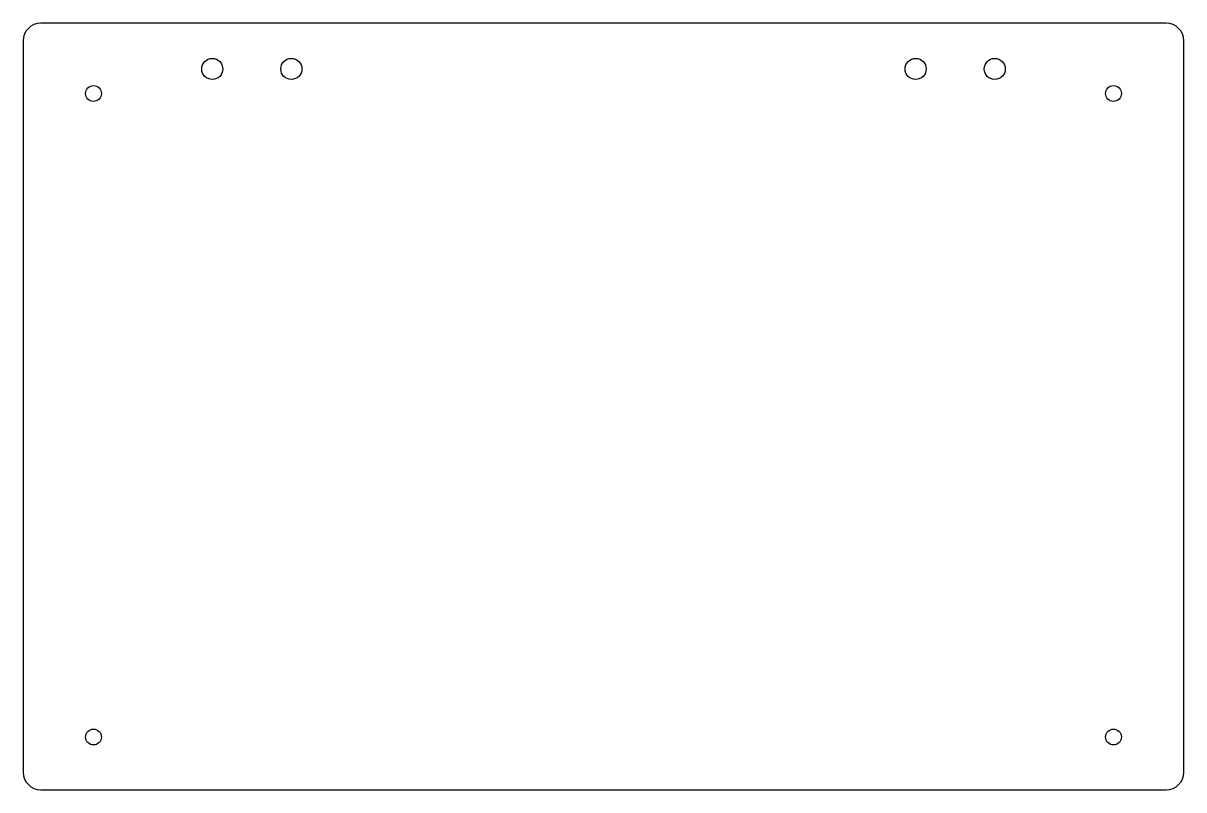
# Model space of a CAD drawing. Header units: millimetres. Extents: x 54 to 384, y 56 to 274.
import ezdxf

# ---------------------------------------------------------------- set-up
doc = ezdxf.new("R2010")
doc.units = ezdxf.units.MM

msp = doc.modelspace()

# ---------------------------------------------------------------- linework, layer by layer
at = {"color": 7, "linetype": 'Continuous', "lineweight": 25}
for p, q in [((379.23, 274.44), (59.23, 274.44)), ((54.23, 269.44), (54.23, 61.44)), ((384.23, 61.44), (384.23, 269.44)), ((59.23, 56.44), (379.23, 56.44))]:
    msp.add_line(p, q, dxfattribs=at)
for centre, radius in [((107.98, 261.44), 3), ((130.48, 261.44), 3), ((307.98, 261.44), 3), ((330.48, 261.44), 3), ((74.23, 254.44), 2.25), ((364.23, 254.44), 2.25), ((74.23, 71.44), 2.25), ((364.23, 71.44), 2.25)]:
    msp.add_circle(centre, radius, dxfattribs=at)
for centre, start, end in [((59.23, 269.44), 90, 180), ((379.23, 269.44), 0, 90), ((59.23, 61.44), 180, 270), ((379.23, 61.44), 270, 0)]:
    msp.add_arc(centre, 5, start, end, dxfattribs=at)

doc.saveas('drawing.dxf')
